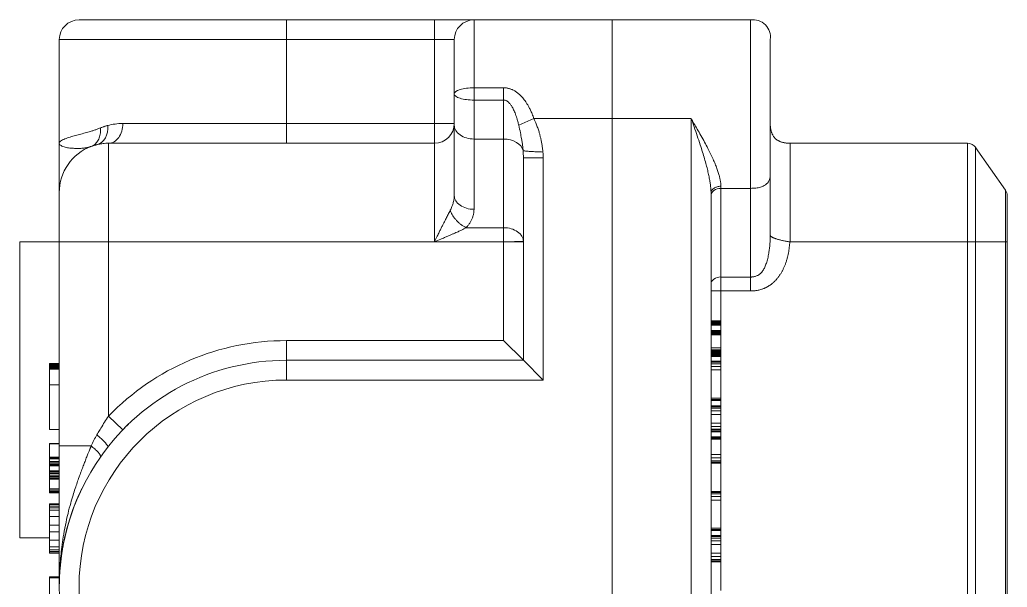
# Model space of a CAD drawing. Header units: millimetres. Extents: x -343 to 384, y -214 to 297.
# Drawn here: x 103.6 to 203.6, y 0 to 57.5 of the extents above; entities that cross this region are included whole.
import ezdxf

# ---------------------------------------------------------------- set-up
doc = ezdxf.new("R2010")
doc.units = ezdxf.units.MM
doc.linetypes.add('K5LT_THIN', pattern=[0])

# ---------------------------------------------------------------- blocks, each defined once
blk = doc.blocks.new('U1')
at = {"color": 7, "linetype": 'K5LT_THIN', "lineweight": 18}
for p, q in [((109.57, 57.5), (130.57, 57.5)), ((130.57, 55.5), (130.57, 57.5)), ((130.57, 57.5), (145.57, 57.5)), ((145.57, 55.5), (145.57, 57.5)), ((145.57, 57.5), (149.57, 57.5)), ((149.57, 57.5), (163.57, 57.5)), ((149.57, 50.62), (149.57, 57.5)), ((163.57, 57.5), (171.57, 57.5)), ((163.57, 57.5), (163.57, 47.5)), ((163.57, 57.5), (163.57, 47.5)), ((171.57, 57.5), (177.57, 57.5)), ((177.57, 57.5), (177.57, 40.43)), ((107.57, 45), (107.57, 55.5)), ((107.57, 55.5), (130.57, 55.5)), ((130.57, 47), (130.57, 55.5)), ((130.57, 55.5), (145.57, 55.5)), ((145.57, 55.5), (147.57, 55.5)), ((145.57, 47), (145.57, 55.5)), ((147.57, 50), (147.57, 55.5)), ((179.57, 55.5), (179.57, 53.16)), ((179.57, 55.5), (179.57, 41.84)), ((179.57, 43.1), (179.57, 51.9)), ((147.57, 50), (147.57, 50.5)), ((147.57, 50.5), (147.57, 50)), ((147.57, 50), (147.57, 46.84)), ((149.57, 50.62), (149.57, 49.37)), ((152.57, 50.62), (149.57, 50.62)), ((152.57, 49.37), (152.57, 50.62)), ((149.57, 49.37), (149.57, 45.43)), ((152.57, 49.37), (149.57, 49.37)), ((152.57, 49.37), (152.57, 45.43)), ((114.01, 47), (130.57, 47)), ((130.57, 47), (145.57, 47)), ((130.57, 45), (130.57, 47)), ((145.57, 47), (147.57, 47)), ((145.57, 47), (145.57, 45)), ((155.64, 47.5), (154.1, 46.82)), ((155.64, 47.5), (163.57, 47.5)), ((163.57, 47.5), (163.57, -47.5)), ((163.57, 47.5), (171.57, 47.5)), ((163.57, 47.5), (163.57, -47.5)), ((171.57, -47.5), (171.57, 47.5)), ((147.57, 46.84), (147.57, 39.72)), ((179.57, 46.96), (179.57, 46.98)), ((179.57, 46.96), (179.57, 46.98)), ((179.57, 46.98), (179.57, 46.96)), ((107.57, 45), (107.57, 45)), ((107.57, 45), (107.57, 40)), ((107.57, 45), (107.57, 45)), ((145.57, 45), (112.57, 45)), ((112.57, 35), (112.57, 45)), ((145.57, 45), (145.57, 35.02)), ((152.57, 45.43), (149.57, 45.43)), ((149.57, 45.43), (149.57, 38.31)), ((152.57, 45.43), (152.57, 36.44)), ((181.56, 45), (181.57, 45)), ((181.57, 45), (199.55, 45)), ((181.57, 45), (181.57, 35)), ((199.55, 35), (199.55, 45)), ((203.39, 40.26), (200.36, 44.57)), ((200.36, 35), (200.36, 44.57)), ((154.57, 43.53), (154.57, 23)), ((156.57, 43.53), (154.57, 43.53)), ((156.57, 43.53), (156.57, 21)), ((179.57, 41.84), (179.57, 35.68)), ((179.57, 38), (179.57, 41.84)), ((107.57, 35), (107.57, 40)), ((174.57, 40.64), (174.57, 40.43)), ((174.57, 40.43), (177.57, 40.43)), ((174.57, 40.43), (174.57, 31.44)), ((177.57, 40.43), (177.57, 31.44)), ((203.39, 35), (203.39, 40.26)), ((173.57, -39.95), (173.57, 39.95)), ((173.57, 39.72), (173.57, 39.95)), ((173.57, 38), (173.57, 39.72)), ((203.57, 35), (203.57, 39.68)), ((148.77, 36.44), (152.57, 36.44)), ((152.57, 35.02), (152.57, 36.44)), ((103.57, 35), (103.57, 5)), ((103.57, 35), (107.57, 35)), ((107.57, 35), (112.57, 35)), ((107.57, 35), (107.57, 14.32)), ((152.57, 35), (112.57, 35)), ((112.57, 35), (112.57, 17.35)), ((145.57, 35.02), (152.57, 35.02)), ((152.57, 35.02), (152.57, 35)), ((154.57, 35), (152.57, 35)), ((152.57, 35), (152.57, 25)), ((179.57, 35.67), (179.57, 35.68)), ((181.56, 35), (181.57, 35)), ((181.57, 35), (199.55, 35)), ((199.55, 35), (199.55, -35)), ((199.55, 35), (200.36, 35)), ((203.39, 35), (200.36, 35)), ((200.36, 35), (200.36, -35)), ((203.39, 35), (203.39, -35)), ((203.57, 35), (203.39, 35)), ((203.57, 35), (203.57, -35)), ((174.57, 31.44), (177.57, 31.44)), ((174.57, 30.03), (174.57, 31.44)), ((177.57, 31.44), (177.57, 30.03)), ((173.57, 30.03), (174.57, 30.03)), ((174.57, 30.03), (177.57, 30.03)), ((174.57, 30.03), (174.57, 26.99)), ((173.57, 26.99), (174.57, 26.99)), ((173.57, 26.98), (174.57, 26.98)), ((173.57, 26.92), (174.57, 26.92)), ((173.57, 26.86), (174.57, 26.86)), ((173.57, 26.77), (174.57, 26.77)), ((173.57, 26.69), (174.57, 26.69)), ((173.57, 26.62), (174.57, 26.62)), ((173.57, 26.57), (174.57, 26.57)), ((173.57, 26.55), (174.57, 26.55)), ((173.57, 26.02), (174.57, 26.02)), ((173.57, 26.01), (174.57, 26.01)), ((174.57, 26.99), (174.57, 26.98)), ((174.57, 26.98), (174.57, 26.92)), ((174.57, 26.92), (174.57, 26.86)), ((174.57, 26.86), (174.57, 26.77)), ((174.57, 26.77), (174.57, 26.69)), ((174.57, 26.69), (174.57, 26.62)), ((174.57, 26.62), (174.57, 26.57)), ((174.57, 26.57), (174.57, 26.55)), ((174.57, 26.55), (174.57, 26.02)), ((174.57, 26.02), (174.57, 26.01)), ((174.57, 26.01), (174.57, 25.95)), ((152.57, 25), (130.57, 25)), ((130.57, 25), (130.57, 23)), ((152.57, 25), (154.57, 23)), ((173.57, 25.95), (174.57, 25.95)), ((173.57, 25.88), (174.57, 25.88)), ((173.57, 25.8), (174.57, 25.8)), ((173.57, 25.72), (174.57, 25.72)), ((173.57, 25.65), (174.57, 25.65)), ((173.57, 25.6), (174.57, 25.6)), ((173.57, 25.58), (174.57, 25.58)), ((174.57, 25.95), (174.57, 25.88)), ((174.57, 25.88), (174.57, 25.8)), ((174.57, 25.8), (174.57, 25.72)), ((174.57, 25.72), (174.57, 25.65)), ((174.57, 25.65), (174.57, 25.6)), ((174.57, 25.6), (174.57, 25.58)), ((174.57, 25.58), (174.57, 24.26)), ((173.57, 24.26), (174.57, 24.26)), ((173.57, 24.08), (174.57, 24.08)), ((174.57, 24.26), (174.57, 24.08)), ((174.57, 24.08), (174.57, 23.95)), ((130.57, 23), (130.57, 21)), ((154.57, 23), (130.57, 23)), ((154.57, 23), (156.57, 21)), ((173.57, 23.95), (174.57, 23.95)), ((173.57, 23.89), (174.57, 23.89)), ((173.57, 23.84), (174.57, 23.84)), ((173.57, 23.82), (174.57, 23.82)), ((173.57, 23.81), (174.57, 23.81)), ((173.57, 23.75), (174.57, 23.75)), ((173.57, 23.67), (174.57, 23.67)), ((173.57, 23.6), (174.57, 23.6)), ((173.57, 23.52), (174.57, 23.52)), ((173.57, 23.44), (174.57, 23.44)), ((173.57, 23.4), (174.57, 23.4)), ((173.57, 23.38), (174.57, 23.38)), ((174.57, 23.95), (174.57, 23.89)), ((174.57, 23.89), (174.57, 23.84)), ((174.57, 23.84), (174.57, 23.82)), ((174.57, 23.82), (174.57, 23.81)), ((174.57, 23.81), (174.57, 23.75)), ((174.57, 23.75), (174.57, 23.67)), ((174.57, 23.67), (174.57, 23.6)), ((174.57, 23.6), (174.57, 23.52)), ((174.57, 23.52), (174.57, 23.44)), ((174.57, 23.44), (174.57, 23.4)), ((174.57, 23.4), (174.57, 23.38)), ((174.57, 23.38), (174.57, 22.9)), ((107.57, 22.69), (106.57, 22.69)), ((106.57, 22.68), (106.57, 22.69)), ((106.57, 22.66), (106.57, 22.68)), ((107.57, 22.68), (106.57, 22.68)), ((106.57, 22.64), (106.57, 22.66)), ((107.57, 22.66), (106.57, 22.66)), ((106.57, 22.6), (106.57, 22.64)), ((107.57, 22.64), (106.57, 22.64)), ((106.57, 22.52), (106.57, 22.6)), ((107.57, 22.6), (106.57, 22.6)), ((107.57, 22.52), (106.57, 22.52)), ((106.57, 22.44), (106.57, 22.52)), ((107.57, 22.44), (106.57, 22.44)), ((106.57, 22.39), (106.57, 22.44)), ((106.57, 22.3), (106.57, 22.39)), ((107.57, 22.39), (106.57, 22.39)), ((106.57, 22.22), (106.57, 22.3)), ((107.57, 22.3), (106.57, 22.3)), ((106.57, 22.18), (106.57, 22.22)), ((107.57, 22.22), (106.57, 22.22)), ((107.57, 22.18), (106.57, 22.18)), ((106.57, 22.14), (106.57, 22.18)), ((106.57, 22.11), (106.57, 22.14)), ((107.57, 22.14), (106.57, 22.14)), ((107.57, 22.11), (106.57, 22.11)), ((106.57, 22.09), (106.57, 22.11)), ((106.57, 22.09), (106.57, 22.09)), ((107.57, 22.09), (106.57, 22.09)), ((107.57, 22.09), (106.57, 22.09)), ((106.57, 20.5), (106.57, 22.09)), ((173.57, 22.9), (174.57, 22.9)), ((173.57, 22.89), (174.57, 22.89)), ((173.57, 22.88), (174.57, 22.88)), ((173.57, 22.8), (174.57, 22.8)), ((173.57, 22.64), (174.57, 22.64)), ((173.57, 22.36), (174.57, 22.36)), ((173.57, 22.02), (174.57, 22.02)), ((174.57, 22.9), (174.57, 22.89)), ((174.57, 22.89), (174.57, 22.88)), ((174.57, 22.88), (174.57, 22.8)), ((174.57, 22.8), (174.57, 22.64)), ((174.57, 22.64), (174.57, 22.36)), ((174.57, 22.36), (174.57, 22.02)), ((174.57, 22.02), (174.57, 19.15)), ((156.57, 21), (130.57, 21)), ((106.57, 16), (106.57, 20.5)), ((107.57, 20.5), (106.57, 20.5)), ((173.57, 19.15), (174.57, 19.15)), ((173.57, 19.04), (174.57, 19.04)), ((174.57, 19.15), (174.57, 19.04)), ((174.57, 19.04), (174.57, 18.98)), ((173.57, 18.98), (174.57, 18.98)), ((173.57, 18.97), (174.57, 18.97)), ((173.57, 18.94), (174.57, 18.94)), ((173.57, 18.93), (174.57, 18.93)), ((173.57, 18.4), (174.57, 18.4)), ((173.57, 18.4), (174.57, 18.4)), ((173.57, 18.39), (174.57, 18.39)), ((173.57, 18.3), (174.57, 18.3)), ((173.57, 18.14), (174.57, 18.14)), ((174.57, 18.98), (174.57, 18.97)), ((174.57, 18.97), (174.57, 18.94)), ((174.57, 18.94), (174.57, 18.93)), ((174.57, 18.93), (174.57, 18.4)), ((174.57, 18.4), (174.57, 18.39)), ((174.57, 18.4), (174.57, 18.4)), ((174.57, 18.39), (174.57, 18.3)), ((174.57, 18.3), (174.57, 18.14)), ((174.57, 18.14), (174.57, 17.87)), ((112.57, 17.35), (114.01, 15.96)), ((173.57, 17.87), (174.57, 17.87)), ((173.57, 17.52), (174.57, 17.52)), ((174.57, 17.87), (174.57, 17.52)), ((174.57, 17.52), (174.57, 16.64)), ((107.57, 16), (106.57, 16)), ((173.57, 16.64), (174.57, 16.64)), ((173.57, 16.29), (174.57, 16.29)), ((173.57, 16.01), (174.57, 16.01)), ((174.57, 16.64), (174.57, 16.29)), ((174.57, 16.29), (174.57, 16.01)), ((174.57, 16.01), (174.57, 15.96)), ((173.57, 15.96), (174.57, 15.96)), ((173.57, 15.81), (174.57, 15.81)), ((173.57, 15.76), (174.57, 15.76)), ((173.57, 15.23), (174.57, 15.23)), ((173.57, 15.23), (174.57, 15.23)), ((173.57, 15.21), (174.57, 15.21)), ((173.57, 15.16), (174.57, 15.16)), ((173.57, 15.08), (174.57, 15.08)), ((173.57, 15.01), (174.57, 15.01)), ((174.57, 15.96), (174.57, 15.81)), ((174.57, 15.81), (174.57, 15.76)), ((174.57, 15.76), (174.57, 15.23)), ((174.57, 15.23), (174.57, 15.21)), ((174.57, 15.23), (174.57, 15.23)), ((174.57, 15.21), (174.57, 15.16)), ((174.57, 15.16), (174.57, 15.08)), ((174.57, 15.08), (174.57, 15.01)), ((174.57, 15.01), (174.57, 13.46)), ((107.57, 14.56), (106.57, 14.56)), ((106.57, 14.55), (106.57, 14.56)), ((107.57, 14.55), (106.57, 14.55)), ((106.57, 13.17), (106.57, 14.55)), ((107.57, 14.32), (110.8, 14.32)), ((107.57, 14.32), (107.57, 0)), ((107.57, 13.17), (106.57, 13.17)), ((106.57, 13.14), (106.57, 13.17)), ((106.57, 13.08), (106.57, 13.14)), ((107.57, 13.14), (106.57, 13.14)), ((107.57, 13.08), (106.57, 13.08)), ((106.57, 13), (106.57, 13.08)), ((173.57, 13.46), (174.57, 13.46)), ((173.57, 13.11), (174.57, 13.11)), ((174.57, 13.46), (174.57, 13.11)), ((174.57, 13.11), (174.57, 12.83)), ((107.57, 13), (106.57, 13)), ((106.57, 12.76), (106.57, 13)), ((106.57, 12.6), (106.57, 12.76)), ((107.57, 12.76), (106.57, 12.76)), ((107.57, 12.6), (106.57, 12.6)), ((106.57, 12.46), (106.57, 12.6)), ((106.57, 12.38), (106.57, 12.46)), ((107.57, 12.46), (106.57, 12.46)), ((107.57, 12.38), (106.57, 12.38)), ((106.57, 12.34), (106.57, 12.38)), ((106.57, 12.32), (106.57, 12.34)), ((107.57, 12.34), (106.57, 12.34)), ((107.57, 12.32), (106.57, 12.32)), ((106.57, 12.32), (106.57, 12.32)), ((107.57, 12.32), (106.57, 12.32)), ((106.57, 11.81), (106.57, 12.32)), ((173.57, 12.83), (174.57, 12.83)), ((173.57, 12.79), (174.57, 12.79)), ((173.57, 12.63), (174.57, 12.63)), ((173.57, 12.58), (174.57, 12.58)), ((174.57, 12.83), (174.57, 12.79)), ((174.57, 12.79), (174.57, 12.63)), ((174.57, 12.63), (174.57, 12.58)), ((174.57, 12.58), (174.57, 9.72)), ((106.57, 11.79), (106.57, 11.81)), ((107.57, 11.81), (106.57, 11.81)), ((106.57, 11.74), (106.57, 11.79)), ((107.57, 11.79), (106.57, 11.79)), ((106.57, 11.67), (106.57, 11.74)), ((107.57, 11.74), (106.57, 11.74)), ((107.57, 11.67), (106.57, 11.67)), ((106.57, 11.53), (106.57, 11.67)), ((106.57, 11.37), (106.57, 11.53)), ((107.57, 11.53), (106.57, 11.53)), ((106.57, 11.23), (106.57, 11.37)), ((107.57, 11.37), (106.57, 11.37)), ((107.57, 11.23), (106.57, 11.23)), ((106.57, 11.08), (106.57, 11.23)), ((107.57, 11.08), (106.57, 11.08)), ((106.57, 11.01), (106.57, 11.08)), ((107.57, 11.01), (106.57, 11.01)), ((106.57, 10.96), (106.57, 11.01)), ((106.57, 10.95), (106.57, 10.96)), ((107.57, 10.96), (106.57, 10.96)), ((107.57, 10.95), (106.57, 10.95)), ((106.57, 10.94), (106.57, 10.95)), ((107.57, 10.94), (106.57, 10.94)), ((106.57, 9.99), (106.57, 10.94)), ((106.57, 9.85), (106.57, 9.99)), ((107.57, 9.99), (106.57, 9.99)), ((107.57, 9.85), (106.57, 9.85)), ((106.57, 9.7), (106.57, 9.85)), ((107.57, 9.7), (106.57, 9.7)), ((106.57, 9.61), (106.57, 9.7)), ((107.57, 9.61), (106.57, 9.61)), ((106.57, 9.57), (106.57, 9.61)), ((106.57, 9.56), (106.57, 9.57)), ((107.57, 9.57), (106.57, 9.57)), ((107.57, 9.56), (106.57, 9.56)), ((173.57, 9.72), (174.57, 9.72)), ((173.57, 9.72), (174.57, 9.72)), ((173.57, 9.7), (174.57, 9.7)), ((173.57, 9.62), (174.57, 9.62)), ((173.57, 9.46), (174.57, 9.46)), ((173.57, 9.19), (174.57, 9.19)), ((174.57, 9.72), (174.57, 9.7)), ((174.57, 9.72), (174.57, 9.72)), ((174.57, 9.7), (174.57, 9.62)), ((174.57, 9.62), (174.57, 9.46)), ((174.57, 9.46), (174.57, 9.19)), ((174.57, 9.19), (174.57, 8.84)), ((106.57, 8.39), (106.57, 8.44)), ((107.57, 8.44), (106.57, 8.44)), ((107.57, 8.39), (106.57, 8.39)), ((106.57, 8.23), (106.57, 8.39)), ((106.57, 8.06), (106.57, 8.23)), ((107.57, 8.23), (106.57, 8.23)), ((106.57, 7.82), (106.57, 8.06)), ((107.57, 8.06), (106.57, 8.06)), ((173.57, 8.84), (174.57, 8.84)), ((174.57, 8.84), (174.57, 5.98)), ((107.57, 7.82), (106.57, 7.82)), ((106.57, 7.16), (106.57, 7.82)), ((107.57, 7.16), (106.57, 7.16)), ((106.57, 6.29), (106.57, 7.16)), ((106.57, 5.61), (106.57, 6.29)), ((107.57, 6.29), (106.57, 6.29)), ((103.57, 5), (106.57, 5)), ((106.57, 4.77), (106.57, 5.61)), ((107.57, 5.61), (106.57, 5.61)), ((173.57, 5.98), (174.57, 5.98)), ((173.57, 5.87), (174.57, 5.87)), ((173.57, 5.81), (174.57, 5.81)), ((173.57, 5.79), (174.57, 5.79)), ((173.57, 5.77), (174.57, 5.77)), ((173.57, 5.76), (174.57, 5.76)), ((173.57, 5.23), (174.57, 5.23)), ((173.57, 5.22), (174.57, 5.22)), ((173.57, 5.21), (174.57, 5.21)), ((173.57, 5.13), (174.57, 5.13)), ((174.57, 5.98), (174.57, 5.87)), ((174.57, 5.87), (174.57, 5.81)), ((174.57, 5.81), (174.57, 5.79)), ((174.57, 5.79), (174.57, 5.77)), ((174.57, 5.77), (174.57, 5.76)), ((174.57, 5.76), (174.57, 5.23)), ((174.57, 5.23), (174.57, 5.22)), ((174.57, 5.22), (174.57, 5.21)), ((174.57, 5.21), (174.57, 5.13)), ((174.57, 5.13), (174.57, 4.97)), ((106.57, 4.09), (106.57, 4.77)), ((107.57, 4.77), (106.57, 4.77)), ((107.57, 4.09), (106.57, 4.09)), ((106.57, 3.79), (106.57, 4.09)), ((173.57, 4.97), (174.57, 4.97)), ((173.57, 4.69), (174.57, 4.69)), ((173.57, 4.34), (174.57, 4.34)), ((174.57, 4.97), (174.57, 4.69)), ((174.57, 4.69), (174.57, 4.34)), ((174.57, 4.34), (174.57, 3.46)), ((107.57, 3.79), (106.57, 3.79)), ((106.57, 3.61), (106.57, 3.79)), ((107.57, 3.61), (106.57, 3.61)), ((106.57, 3.49), (106.57, 3.61)), ((106.57, 3.45), (106.57, 3.49)), ((107.57, 3.49), (106.57, 3.49)), ((107.57, 3.45), (106.57, 3.45)), ((173.57, 3.46), (174.57, 3.46)), ((173.57, 3.11), (174.57, 3.11)), ((174.57, 3.46), (174.57, 3.11)), ((174.57, 3.11), (174.57, 2.83)), ((173.57, 2.83), (174.57, 2.83)), ((173.57, 2.78), (174.57, 2.78)), ((173.57, 2.63), (174.57, 2.63)), ((173.57, 2.58), (174.57, 2.58)), ((174.57, 2.83), (174.57, 2.78)), ((174.57, 2.78), (174.57, 2.63)), ((174.57, 2.63), (174.57, 2.58)), ((174.57, 2.58), (174.57, -0.33)), ((107.57, 1.05), (106.57, 1.05)), ((106.57, 0.95), (106.57, 1.05)), ((107.57, 0), (107.57, 1.04)), ((106.57, -1.05), (106.57, 0.95)), ((107.57, 0.95), (106.57, 0.95)), ((107.57, 0.12), (107.57, 0.12)), ((107.57, 0.05), (107.57, 0.01))]:
    blk.add_line(p, q, dxfattribs=at)
for centre, radius, start, end in [((109.57, 55.5), 2, 90, 180), ((149.57, 55.5), 2, 90, 180), ((171.57, 55.5), 2, 88.2739, 90), ((177.82, 55.75), 1.77, 351.8699, 98.1301), ((177.82, 55.75), 1.77, 351.8699, 98.1301), ((145.57, 47), 2, 270, 0), ((112.57, 40), 5, 90, 110.6984), ((112.57, 40), 5, 90, 102.8823), ((199.55, 44), 1, 35, 90), ((108.72, 45), 1.16, 179.9699, 180.0253), ((112.57, 40), 5, 110.6984, 180), ((112.57, 40), 5, 103.7231, 110.7022), ((202.57, 39.68), 1, 0, 35), ((130.57, 0), 25, 90, 136.0545), ((130.57, 0), 23, 90, 144.9811), ((130.57, 0), 21, 90, 270), ((130.57, 0), 23, 134.0792, 136.0545), ((130.57, 0), 23, 144.9868, 215.0187), ((130.57, 0), 23, 144.9811, 144.9836), ((130.57, 0), 23, 144.9836, 144.9854), ((130.57, 0), 23, 144.9854, 144.9868), ((130.57, 0), 23, 154.2285, 179.9986)]:
    blk.add_arc(centre, radius, start, end, dxfattribs=at)
for centre, major_axis, ratio, start_param, end_param in [((149.57, 50), (-2, 0), 0.3125, 4.71239, 6.28319), ((149.57, 50), (-2, 0), 0.3125, 0, 1.5708), ((112.57, 47), (0, -2), 0.72, 0, 1.5708), ((110.91, 46.8), (-0.47, 1.94), 0.77763, 3.14159, 4.52473), ((149.57, 46.84), (-2, 0), 0.70711, 0, 1.5708), ((152.57, 44.01), (-2, 0), 0.70711, 3.3138, 4.71239), ((174.57, 39.72), (-1, 0), 0.70711, 4.71239, 6.28319), ((149.57, 39.72), (-2, 0), 0.70711, 0, 1.5708), ((152.57, 35.03), (-2, 0), 0.70711, 3.14159, 4.71239), ((152.57, 35.03), (2, 0), 0.00245, 4.71239, 6.28319), ((174.57, 30.74), (-1, 0), 0.70711, 4.71239, 6.28319), ((110.91, 15.44), (-1.57, 1.24), 0.14915, 3.14159, 4.52473)]:
    blk.add_ellipse(centre, major_axis=major_axis, ratio=ratio, start_param=start_param, end_param=end_param, dxfattribs=at)
for points, knots in [([(171.63, 57.5), (171.63, 57.5), (171.63, 57.5), (171.63, 57.5), (171.63, 57.5), (171.62, 57.5), (171.62, 57.5), (171.62, 57.5), (171.62, 57.5), (171.62, 57.5), (171.62, 57.5), (171.62, 57.5), (171.62, 57.5), (171.62, 57.5), (171.61, 57.5), (171.61, 57.5), (171.6, 57.5), (171.6, 57.5), (171.6, 57.5), (171.59, 57.5), (171.59, 57.5), (171.59, 57.5), (171.59, 57.5), (171.59, 57.5), (171.59, 57.5), (171.59, 57.5), (171.59, 57.5), (171.59, 57.5), (171.59, 57.5), (171.58, 57.5), (171.58, 57.5), (171.58, 57.5), (171.58, 57.5), (171.57, 57.5), (171.57, 57.5), (171.57, 57.5), (171.57, 57.5), (171.57, 57.5)], [233.70305, 233.70305, 233.70305, 233.70305, 235.29819, 235.29819, 276.14981, 276.14981, 288.80161, 288.80161, 314.10521, 314.10521, 347.45696, 347.45696, 390.72815, 390.72815, 477.27051, 477.27051, 637.70335, 637.70335, 694.90888, 694.90888, 752.11441, 752.11441, 758.21465, 758.21465, 763.9319, 763.9319, 771.95259, 771.95259, 787.99397, 787.99397, 813.08378, 813.08378, 867.94469, 867.94469, 922.8056, 922.8056, 954, 954, 954, 954]), ([(155.64, 47.5), (155.58, 47.66), (155.47, 47.95), (155.29, 48.34), (155.13, 48.67), (154.97, 48.94), (154.82, 49.19), (154.66, 49.4), (154.52, 49.58), (154.38, 49.73), (154.26, 49.86), (154.14, 49.97), (154.02, 50.07), (153.9, 50.16), (153.77, 50.25), (153.63, 50.34), (153.49, 50.41), (153.36, 50.46), (153.24, 50.51), (153.12, 50.55), (152.99, 50.58), (152.85, 50.61), (152.71, 50.62), (152.62, 50.62), (152.57, 50.62)], [0, 0, 0, 0, 2.87433, 5.34707, 7.32108, 9.0981, 10.68644, 12.1805, 13.48174, 14.59016, 15.50113, 16.39391, 17.20911, 18.0025, 18.84107, 19.73103, 20.52836, 21.17689, 21.75264, 22.39613, 23.0616, 23.70239, 24.33328, 25, 25, 25, 25]), ([(154.1, 46.82), (154.07, 46.95), (154.01, 47.2), (153.91, 47.53), (153.82, 47.82), (153.73, 48.07), (153.63, 48.29), (153.54, 48.49), (153.45, 48.66), (153.35, 48.81), (153.27, 48.93), (153.18, 49.03), (153.1, 49.12), (153.02, 49.19), (152.93, 49.26), (152.83, 49.32), (152.73, 49.36), (152.64, 49.37), (152.59, 49.37), (152.57, 49.37)], [0, 0, 0, 0, 2.47978, 4.64617, 6.37358, 7.99118, 9.47358, 10.80458, 12.03627, 13.13953, 14.13552, 14.97214, 15.70627, 16.44458, 17.2135, 18.02939, 18.86913, 19.53751, 20, 20, 20, 20]), ([(155.64, 47.5), (155.68, 47.4), (155.72, 47.3), (155.8, 47.12), (155.83, 47.05), (155.88, 46.91), (155.91, 46.84), (155.96, 46.7), (155.99, 46.63), (156.04, 46.49), (156.06, 46.42), (156.11, 46.28), (156.13, 46.21), (156.18, 46.04), (156.21, 45.93), (156.27, 45.72), (156.3, 45.61), (156.35, 45.39), (156.38, 45.27), (156.42, 45.04), (156.45, 44.92), (156.48, 44.71), (156.49, 44.6), (156.51, 44.48), (156.51, 44.46), (156.53, 44.33), (156.54, 44.22), (156.55, 44.1)], [3.96656, 3.96656, 3.96656, 3.96656, 4.46765, 4.46765, 4.8067, 4.8067, 5.14175, 5.14175, 5.47292, 5.47292, 5.80026, 5.80026, 6.11261, 6.11261, 6.59794, 6.59794, 7.07508, 7.07508, 7.58177, 7.58177, 8.08002, 8.08002, 8.51473, 8.51473, 8.60747, 8.60747, 9.05452, 9.05452, 9.05452, 9.05452]), ([(174.57, 40.64), (174.57, 40.75), (174.55, 40.97), (174.5, 41.31), (174.42, 41.66), (174.31, 42.05), (174.17, 42.46), (173.99, 42.91), (173.78, 43.4), (173.53, 43.93), (173.24, 44.5), (172.91, 45.12), (172.55, 45.78), (172.19, 46.41), (171.86, 46.98), (171.66, 47.34), (171.57, 47.5)], [0, 0, 0, 0, 0.90704, 1.80922, 2.69908, 3.6959, 4.73493, 5.85559, 7.05629, 8.35193, 9.73634, 11.23777, 12.88448, 14.44418, 15.83506, 17, 17, 17, 17]), ([(173.57, 39.95), (173.57, 40.09), (173.56, 40.38), (173.51, 40.81), (173.44, 41.25), (173.35, 41.73), (173.23, 42.25), (173.09, 42.82), (172.91, 43.44), (172.71, 44.12), (172.46, 44.9), (172.17, 45.75), (171.87, 46.64), (171.67, 47.22), (171.57, 47.5)], [0, 0, 0, 0, 0.94238, 1.85409, 2.73241, 3.71452, 4.75378, 5.88261, 7.11283, 8.43854, 9.86703, 11.64247, 13.36578, 15, 15, 15, 15]), ([(107.57, 45), (107.57, 45.05), (107.61, 45.15), (107.78, 45.28), (108.01, 45.39), (108.26, 45.49), (108.52, 45.58), (108.8, 45.67), (109.08, 45.75), (109.35, 45.82), (109.63, 45.89), (109.9, 45.97), (110.18, 46.04), (110.46, 46.12), (110.74, 46.2), (111.04, 46.3), (111.32, 46.39), (111.55, 46.48), (111.68, 46.53), (111.73, 46.55)], [0, 0, 0, 0, 2.45835, 4.65418, 6.4015, 8.01552, 9.36235, 10.62802, 11.78311, 12.82548, 13.78502, 14.68965, 15.58773, 16.44653, 17.27635, 18.09146, 18.97273, 19.6101, 20, 20, 20, 20]), ([(111.73, 46.55), (111.74, 46.43), (111.75, 46.22), (111.73, 45.92), (111.66, 45.66), (111.58, 45.42), (111.46, 45.21), (111.32, 45.03), (111.16, 44.88), (110.99, 44.76), (110.86, 44.7), (110.8, 44.68)], [0, 0, 0, 0, 1.65013, 3.13952, 4.44428, 5.77085, 7.07522, 8.33862, 9.56323, 10.76947, 12, 12, 12, 12]), ([(111.73, 46.55), (111.78, 46.57), (111.88, 46.61), (112.01, 46.65), (112.13, 46.7), (112.25, 46.73), (112.36, 46.77), (112.44, 46.79), (112.48, 46.8)], [0, 0, 0, 0, 1.95481, 3.58757, 4.89828, 6.3581, 7.72534, 9, 9, 9, 9]), ([(154.1, 46.82), (154.16, 46.56), (154.26, 46.11), (154.37, 45.52), (154.45, 45.06), (154.5, 44.66), (154.53, 44.4), (154.54, 44.26)], [0, 0, 0, 0, 2.31094, 4.16321, 5.47343, 6.64102, 8, 8, 8, 8]), ([(179.57, 46.96), (179.57, 46.94), (179.57, 46.92), (179.57, 46.87), (179.57, 46.83), (179.58, 46.73), (179.58, 46.67), (179.6, 46.53), (179.61, 46.45), (179.64, 46.32), (179.65, 46.27), (179.68, 46.18), (179.69, 46.14), (179.72, 46.06), (179.74, 46.03), (179.77, 45.95), (179.78, 45.92), (179.81, 45.86), (179.83, 45.84), (179.84, 45.81)], [0.63419, 0.63419, 0.63419, 0.63419, 2.03843, 2.03843, 4.72136, 4.72136, 9.17204, 9.17204, 14.77204, 14.77204, 18.31616, 18.31616, 20.99387, 20.99387, 23.66842, 23.66842, 26.03531, 26.03531, 28, 28, 28, 28]), ([(179.57, 46.96), (179.57, 46.94), (179.57, 46.92), (179.57, 46.87), (179.57, 46.83), (179.58, 46.73), (179.58, 46.67), (179.6, 46.53), (179.61, 46.45), (179.64, 46.32), (179.65, 46.27), (179.68, 46.18), (179.69, 46.14), (179.72, 46.06), (179.74, 46.03), (179.77, 45.95), (179.78, 45.92), (179.81, 45.86), (179.83, 45.84), (179.84, 45.81)], [0.63419, 0.63419, 0.63419, 0.63419, 2.03843, 2.03843, 4.72136, 4.72136, 9.17204, 9.17204, 14.77204, 14.77204, 18.31616, 18.31616, 20.99387, 20.99387, 23.66842, 23.66842, 26.03531, 26.03531, 28, 28, 28, 28]), ([(180.44, 45.23), (180.38, 45.26), (180.28, 45.32), (180.15, 45.41), (180.04, 45.51), (179.95, 45.63), (179.86, 45.75), (179.78, 45.9), (179.71, 46.06), (179.65, 46.24), (179.61, 46.42), (179.59, 46.6), (179.57, 46.78), (179.57, 46.9), (179.57, 46.96)], [0, 0, 0, 0, 1.355, 2.53294, 3.5523, 4.63459, 5.7871, 7.01879, 8.31022, 9.67199, 11.05116, 12.34392, 13.58148, 15, 15, 15, 15]), ([(180.32, 45.31), (180.34, 45.29), (180.36, 45.28), (180.4, 45.26), (180.42, 45.25), (180.44, 45.24)], [0, 0, 0, 0, 1.19673, 1.19673, 2.27141, 2.27141, 2.27141, 2.27141]), ([(180.44, 45.24), (180.51, 45.2), (180.64, 45.14), (180.84, 45.08), (181.03, 45.04), (181.2, 45.02), (181.38, 45), (181.5, 45), (181.56, 45)], [0, 0, 0, 0, 1.81491, 3.44063, 4.87718, 6.26331, 7.63758, 9, 9, 9, 9]), ([(181.56, 45), (181.47, 45), (181.3, 45.01), (181.07, 45.03), (180.87, 45.07), (180.7, 45.12), (180.56, 45.17), (180.47, 45.21), (180.44, 45.23)], [0, 0, 0, 0, 2.06352, 3.90084, 5.39468, 6.82246, 7.98514, 9, 9, 9, 9]), ([(181.56, 45), (181.47, 45), (181.3, 45.01), (181.07, 45.03), (180.87, 45.07), (180.7, 45.12), (180.56, 45.17), (180.47, 45.21), (180.44, 45.23)], [0, 0, 0, 0, 2.06352, 3.90084, 5.39468, 6.82246, 7.98514, 9, 9, 9, 9]), ([(107.57, 45), (107.57, 45), (107.57, 45), (107.57, 44.99), (107.57, 44.99), (107.57, 44.99), (107.57, 44.99), (107.57, 44.98), (107.57, 44.98), (107.57, 44.98), (107.57, 44.97), (107.57, 44.95), (107.59, 44.91), (107.64, 44.84), (107.74, 44.76), (107.92, 44.67), (108.15, 44.6), (108.38, 44.55), (108.62, 44.51), (108.87, 44.49), (109.11, 44.48), (109.34, 44.47), (109.56, 44.47), (109.75, 44.48), (109.92, 44.49), (110.08, 44.51), (110.22, 44.53), (110.35, 44.55), (110.46, 44.58), (110.57, 44.61), (110.69, 44.64), (110.76, 44.66), (110.8, 44.68)], [0, 0, 0, 0, 0.12445, 0.23091, 0.30925, 0.35946, 0.39924, 0.45611, 0.54695, 0.66381, 0.91411, 1.43225, 2.58888, 4.67058, 7.75349, 11.07197, 14.09735, 16.53617, 18.70519, 20.74279, 22.56056, 24.22014, 25.62733, 26.8318, 27.92035, 28.86543, 29.74113, 30.44849, 31.08811, 31.75225, 32.38954, 33, 33, 33, 33]), ([(111.38, 44.86), (111.38, 44.86), (111.38, 44.86), (111.38, 44.86), (111.38, 44.86), (111.38, 44.86), (111.38, 44.86), (111.38, 44.86), (111.38, 44.86), (111.38, 44.86), (111.37, 44.86), (111.37, 44.85), (111.37, 44.85), (111.36, 44.85), (111.35, 44.85), (111.34, 44.85), (111.33, 44.84), (111.31, 44.84), (111.3, 44.84), (111.27, 44.83), (111.25, 44.82), (111.23, 44.82)], [0.0001, 0.0001, 0.0001, 0.0001, 0.005, 0.005, 0.02, 0.02, 0.04, 0.04, 0.08, 0.08, 0.16, 0.16, 0.31999, 0.31999, 0.63998, 0.63998, 1.23998, 1.23998, 1.83998, 1.83998, 3, 3, 3, 3]), ([(156.55, 44.1), (156.44, 44.12), (156.24, 44.12), (155.96, 44.13), (155.71, 44.14), (155.47, 44.16), (155.25, 44.17), (155.05, 44.19), (154.87, 44.2), (154.72, 44.22), (154.6, 44.24), (154.55, 44.25), (154.54, 44.26)], [0, 0, 0, 0, 1.41364, 2.69774, 3.84682, 5.03336, 6.23565, 7.4842, 8.77635, 10.08278, 11.49744, 13, 13, 13, 13]), ([(156.55, 44.1), (156.55, 44), (156.56, 43.92), (156.57, 43.73), (156.57, 43.63), (156.57, 43.53)], [0, 0, 0, 0, 0.90676, 0.90676, 2, 2, 2, 2]), ([(174.57, 40.64), (174.5, 40.64), (174.37, 40.63), (174.2, 40.59), (174.05, 40.54), (173.91, 40.47), (173.8, 40.39), (173.7, 40.3), (173.63, 40.2), (173.58, 40.08), (173.57, 40), (173.57, 39.95)], [0, 0, 0, 0, 1.56035, 2.92166, 4.1377, 5.38602, 6.67166, 7.93968, 9.21288, 10.46023, 12, 12, 12, 12]), ([(147.57, 39.72), (147.57, 39.57), (147.54, 39.3), (147.46, 38.92), (147.34, 38.56), (147.23, 38.33), (147.17, 38.21)], [0, 0, 0, 0, 2.05552, 3.78225, 5.27026, 7, 7, 7, 7]), ([(147.17, 38.21), (147.13, 38.14), (147.05, 37.99), (146.94, 37.78), (146.84, 37.58), (146.74, 37.38), (146.63, 37.16), (146.5, 36.92), (146.36, 36.63), (146.2, 36.32), (146.03, 35.97), (145.82, 35.54), (145.66, 35.21), (145.57, 35.02)], [0, 0, 0, 0, 1.13121, 2.12343, 2.97665, 3.84601, 4.77409, 5.85726, 7.08207, 8.47521, 9.91061, 11.60106, 14, 14, 14, 14]), ([(148.77, 36.44), (148.68, 36.49), (148.5, 36.58), (148.25, 36.75), (148.03, 36.93), (147.84, 37.12), (147.65, 37.33), (147.49, 37.55), (147.35, 37.77), (147.24, 37.99), (147.19, 38.14), (147.17, 38.21)], [0, 0, 0, 0, 1.59799, 2.99231, 4.23814, 5.51832, 6.83534, 8.14208, 9.42045, 10.70911, 12, 12, 12, 12]), ([(149.57, 38.31), (149.56, 38.2), (149.56, 38.1), (149.54, 37.94), (149.53, 37.89), (149.51, 37.79), (149.5, 37.74), (149.47, 37.63), (149.46, 37.58), (149.42, 37.48), (149.4, 37.43), (149.36, 37.34), (149.34, 37.29), (149.3, 37.2), (149.28, 37.15), (149.23, 37.06), (149.2, 37.01), (149.15, 36.92), (149.12, 36.88), (149.06, 36.8), (149.03, 36.75), (148.97, 36.67), (148.94, 36.63), (148.87, 36.55), (148.84, 36.51), (148.79, 36.47), (148.78, 36.45), (148.77, 36.44)], [6.29925, 6.29925, 6.29925, 6.29925, 7.65385, 7.65385, 8.34375, 8.34375, 9.04076, 9.04076, 9.72003, 9.72003, 10.40885, 10.40885, 11.07045, 11.07045, 11.74347, 11.74347, 12.3853, 12.3853, 13.04011, 13.04011, 13.66196, 13.66196, 14.29818, 14.29818, 14.89963, 14.89963, 15.07544, 15.07544, 15.07544, 15.07544]), ([(148.77, 36.44), (148.62, 36.36), (148.41, 36.25), (148.13, 36.12), (147.94, 36.03), (147.73, 35.94), (147.48, 35.83), (147.21, 35.71), (146.9, 35.57), (146.56, 35.43), (146.11, 35.25), (145.78, 35.11), (145.57, 35.02)], [0, 0, 0, 0, 1.94459, 2.72149, 3.39926, 4.26537, 5.24888, 6.40051, 7.58482, 8.97348, 10.47363, 13, 13, 13, 13]), ([(179.57, 35.68), (179.57, 35.62), (179.57, 35.53), (179.56, 35.42), (179.56, 35.33), (179.56, 35.26), (179.56, 35.17), (179.55, 35.04), (179.54, 34.86), (179.52, 34.65), (179.5, 34.43), (179.47, 34.21), (179.44, 33.98), (179.4, 33.72), (179.34, 33.46), (179.28, 33.2), (179.21, 32.96), (179.14, 32.74), (179.06, 32.53), (178.97, 32.35), (178.88, 32.18), (178.77, 32.02), (178.66, 31.88), (178.55, 31.77), (178.43, 31.68), (178.3, 31.61), (178.18, 31.55), (178.05, 31.5), (177.93, 31.47), (177.82, 31.46), (177.74, 31.45), (177.66, 31.44), (177.6, 31.44), (177.57, 31.44)], [0, 0, 0, 0, 0.92966, 1.64618, 2.10782, 2.4831, 2.93803, 3.69249, 4.8017, 6.13492, 7.49762, 8.86136, 10.28266, 11.94039, 13.7125, 15.53472, 17.18711, 18.7478, 20.2369, 21.65935, 23.02942, 24.34726, 25.61902, 26.78945, 27.84729, 28.84793, 29.82967, 30.79677, 31.69627, 32.39461, 32.92291, 33.37142, 34, 34, 34, 34]), ([(181.56, 35), (181.55, 34.96), (181.54, 34.92), (181.53, 34.79), (181.52, 34.69), (181.49, 34.41), (181.47, 34.22), (181.4, 33.84), (181.36, 33.64), (181.29, 33.34), (181.26, 33.24), (181.19, 33.02), (181.16, 32.92), (181.09, 32.72), (181.05, 32.63), (180.98, 32.45), (180.93, 32.35), (180.87, 32.22), (180.85, 32.18), (180.81, 32.1), (180.79, 32.06), (180.74, 31.98), (180.72, 31.94), (180.67, 31.85), (180.65, 31.81), (180.6, 31.74), (180.57, 31.7), (180.53, 31.63), (180.5, 31.6), (180.45, 31.52), (180.43, 31.49), (180.37, 31.42), (180.34, 31.38), (180.29, 31.32), (180.27, 31.29), (180.21, 31.22), (180.19, 31.19), (180.13, 31.14), (180.11, 31.11), (180.05, 31.05), (180.02, 31.02), (179.98, 30.98), (179.96, 30.96), (179.93, 30.94), (179.92, 30.92), (179.89, 30.9), (179.88, 30.88), (179.86, 30.87), (179.85, 30.86), (179.84, 30.85), (179.83, 30.84), (179.79, 30.81), (179.76, 30.79), (179.7, 30.74), (179.68, 30.72), (179.62, 30.67), (179.59, 30.65), (179.52, 30.61), (179.49, 30.59), (179.43, 30.55), (179.41, 30.53), (179.35, 30.5), (179.32, 30.48), (179.26, 30.44), (179.23, 30.43), (179.17, 30.4), (179.14, 30.38), (179.08, 30.35), (179.05, 30.34), (178.99, 30.31), (178.97, 30.3), (178.9, 30.27), (178.86, 30.26), (178.78, 30.23), (178.74, 30.22), (178.64, 30.18), (178.57, 30.16), (178.45, 30.13), (178.39, 30.12), (178.27, 30.09), (178.22, 30.08), (178.12, 30.07), (178.07, 30.06), (178, 30.05), (177.96, 30.05), (177.89, 30.04), (177.86, 30.04), (177.78, 30.03), (177.74, 30.03), (177.67, 30.03), (177.65, 30.03), (177.61, 30.03), (177.59, 30.03), (177.57, 30.03)], [2.57086, 2.57086, 2.57086, 2.57086, 3.01061, 3.01061, 4.0599, 4.0599, 6.17826, 6.17826, 8.32191, 8.32191, 9.50454, 9.50454, 10.69412, 10.69412, 11.73149, 11.73149, 12.78106, 12.78106, 13.25378, 13.25378, 13.73046, 13.73046, 14.21174, 14.21174, 14.69832, 14.69832, 15.1269, 15.1269, 15.561, 15.561, 16.00165, 16.00165, 16.44983, 16.44983, 16.83948, 16.83948, 17.23665, 17.23665, 17.62252, 17.62252, 18.01766, 18.01766, 18.20779, 18.20779, 18.39448, 18.39448, 18.57791, 18.57791, 18.64617, 18.64617, 18.75822, 18.75822, 19.11544, 19.11544, 19.46167, 19.46167, 19.81243, 19.81243, 20.15356, 20.15356, 20.47721, 20.47721, 20.79368, 20.79368, 21.11167, 21.11167, 21.42389, 21.42389, 21.70701, 21.70701, 21.98652, 21.98652, 22.37702, 22.37702, 22.763, 22.763, 23.37947, 23.37947, 23.9596, 23.9596, 24.50012, 24.50012, 24.91403, 24.91403, 25.25161, 25.25161, 25.59168, 25.59168, 26.0161, 26.0161, 26.22893, 26.22893, 26.44071, 26.44071, 26.44071, 26.44071]), ([(179.57, 35.67), (179.57, 35.65), (179.57, 35.62), (179.6, 35.58), (179.65, 35.54), (179.71, 35.5), (179.78, 35.46), (179.87, 35.42), (179.97, 35.38), (180.08, 35.34), (180.21, 35.3), (180.34, 35.26), (180.49, 35.22), (180.65, 35.18), (180.82, 35.14), (180.99, 35.11), (181.16, 35.07), (181.32, 35.04), (181.45, 35.02), (181.52, 35.01), (181.56, 35)], [0, 0, 0, 0, 1.79215, 3.34446, 4.68668, 5.98731, 7.22465, 8.36897, 9.47792, 10.57563, 11.65047, 12.73299, 13.84645, 14.96526, 16.12371, 17.28994, 18.4255, 19.5306, 20.36353, 21, 21, 21, 21]), ([(112.57, 17.35), (112.43, 17.15), (112.16, 16.74), (111.81, 16.18), (111.55, 15.74), (111.43, 15.52), (111.38, 15.44)], [0, 0, 0, 0, 2.30188, 4.60377, 6.15932, 7, 7, 7, 7]), ([(110.8, 14.32), (110.79, 14.29), (110.77, 14.24), (110.74, 14.17), (110.7, 14.08), (110.65, 13.96), (110.57, 13.77), (110.45, 13.48), (110.3, 13.09), (110.13, 12.64), (109.95, 12.17), (109.76, 11.68), (109.57, 11.16), (109.38, 10.6), (109.17, 9.99), (108.95, 9.3), (108.7, 8.45), (108.44, 7.43), (108.18, 6.29), (107.98, 5.15), (107.83, 4.11), (107.73, 3.23), (107.64, 2.24), (107.59, 1.29), (107.57, 0.57), (107.57, 0.3), (107.57, 0.26), (107.57, 0.22), (107.57, 0.17), (107.57, 0.13), (107.57, 0.09), (107.57, 0.06), (107.57, 0.03), (107.57, 0.02), (107.57, 0.01), (107.57, 0), (107.57, 0)], [0, 0, 0, 0, 0.1969, 0.3944, 0.59875, 0.86048, 1.34732, 2.10783, 3.1393, 4.33826, 5.56091, 6.86424, 8.16956, 9.65036, 11.21017, 13.00545, 15.08389, 17.8468, 20.92077, 23.98328, 26.64162, 28.907, 30.73729, 34.27229, 36.11688, 36.22863, 36.34039, 36.45214, 36.5639, 36.67565, 36.7874, 36.86919, 36.92054, 36.94573, 36.97206, 37, 37, 37, 37]), ([(111.73, 13.2), (111.74, 13.22), (111.75, 13.26), (111.73, 13.35), (111.67, 13.46), (111.59, 13.58), (111.47, 13.71), (111.33, 13.86), (111.16, 14.01), (110.99, 14.17), (110.86, 14.27), (110.8, 14.32)], [0, 0, 0, 0, 1.61794, 3.03041, 4.29375, 5.59336, 6.93532, 8.27086, 9.5822, 10.82777, 12, 12, 12, 12]), ([(107.57, 0.31), (107.57, 0.33), (107.57, 0.36), (107.57, 0.42), (107.57, 0.46), (107.57, 0.58), (107.58, 0.66), (107.58, 0.89), (107.59, 1.04), (107.61, 1.51), (107.64, 1.82), (107.72, 2.72), (107.8, 3.31), (108.04, 4.69), (108.21, 5.47), (108.68, 7.13), (108.98, 8), (109.5, 9.24), (109.67, 9.62), (109.85, 10)], [0, 0, 0, 0, 0.34246, 0.34246, 0.85614, 0.85614, 1.88352, 1.88352, 3.93827, 3.93827, 8.04776, 8.04776, 15.9243, 15.9243, 26.61918, 26.61918, 38.81918, 38.81918, 44.41801, 44.41801, 44.41801, 44.41801])]:
    blk.add_open_spline(points, degree=3, knots=knots, dxfattribs=at)
for points, degree in [([(112.48, 46.8), (112.95, 46.93), (113.46, 47), (114.01, 47)], 3), ([(154.54, 44.26), (154.56, 44.02), (154.57, 43.77), (154.57, 43.53)], 3), ([(179.57, 41.84), (179.57, 40.43), (177.57, 40.43)], 2), ([(111.38, 15.44), (111.17, 15.07), (110.98, 14.73), (110.8, 14.32)], 3)]:
    blk.add_open_spline(points, degree=degree, dxfattribs=at)

msp = doc.modelspace()

# ---------------------------------------------------------------- block references
msp.add_blockref('U1', (0, 0))

doc.saveas('drawing.dxf')
